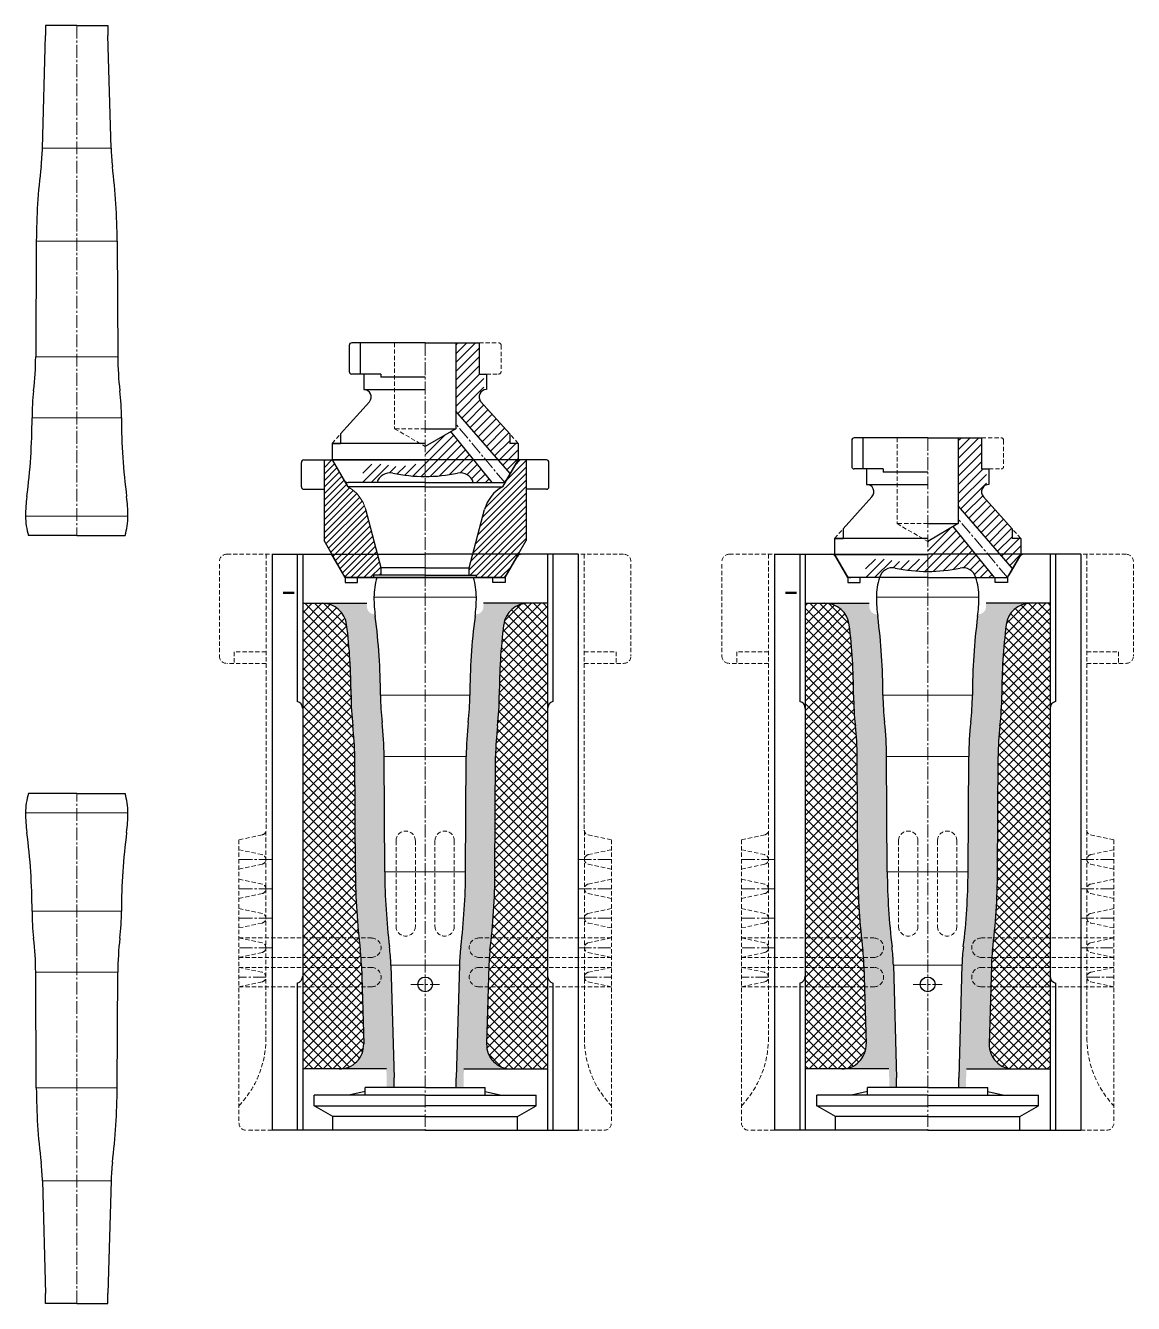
# Model space of a CAD drawing. Extents: x 39 to 1392, y 12 to 642.
# Drawn here: x 940 to 1392, y 121 to 642 of the extents above; entities that cross this region are included whole.
import ezdxf

# ---------------------------------------------------------------- set-up
doc = ezdxf.new("R2010")
doc.units = 0
doc.header["$LTSCALE"] = 7
doc.header["$MEASUREMENT"] = 0
doc.linetypes.add('CENTER2', pattern=[1.125, 0.75, -0.125, 0.125, -0.125])
doc.linetypes.add('HIDDEN', pattern=[0.375, 0.25, -0.125])
for name, color, linetype, lineweight in [('1', 1, 'CENTER2', 15), ('2', 2, 'HIDDEN', 15), ('3', 3, 'CONTINUOUS', 30), ('4', 5, 'CONTINUOUS', 50), ('8', 251, 'CONTINUOUS', 15)]:
    doc.layers.add(name, color=color, linetype=linetype, lineweight=lineweight)

# ---------------------------------------------------------------- blocks, each defined once
blk = doc.blocks.new('G$CD710C33A')
at = {"layer": '8'}
h = blk.add_hatch(dxfattribs=at)
h.set_pattern_fill('ANSI31', color=4, scale=15, style=0)
h.set_pattern_definition([(45, (-642.8423, -333.142), (-1.3258252, 1.3258252), [])])
h.paths.add_polyline_path([(26.24, 27.72, 0.204986), (18.95, 37), (12.6, 48), (9.25, 48), (9.25, 36), (9.25, 15.07), (17.37, 1, 0.267949), (19.1, 0), (29.6, 0), (29.6, 1), (32.6, 1), (32.6, 4)])
h.paths.add_polyline_path([(68.4, 4), (68.4, 1), (71.4, 1), (71.4, 0), (81.9, 0, 0.267949), (83.63, 1), (91.75, 15.07), (91.75, 36), (91.75, 48), (88.4, 48), (82.05, 37, 0.204986), (74.76, 27.72), (71.01, 13.74)])
h.paths.add_polyline_path([(84.2, 34.37), (91.2, 29.01), (87.55, 24.25), (80.56, 29.61)], flags=24)
at = {"layer": '1', "color": 4}
blk.add_line((50.5, 48), (50.5, 0), dxfattribs=at)
at = {"layer": '2', "color": 4}
for p, q in [((17.95, 0), (17.37, 1)), ((17.95, 0), (19.1, 0)), ((83.05, 0), (81.9, 0)), ((83.05, 0), (83.63, 1))]:
    blk.add_line(p, q, dxfattribs=at)
at = {"layer": '3', "color": 4}
for p, q in [((0, 37), (0, 47)), ((1, 48), (50.5, 48)), ((9.25, 48), (9.25, 15.07)), ((12.6, 48), (18.95, 37)), ((100, 48), (50.5, 48)), ((88.4, 48), (82.05, 37)), ((91.75, 48), (91.75, 15.07)), ((101, 37), (101, 47)), ((50.5, 37), (18.95, 37)), ((50.5, 37), (82.05, 37)), ((1, 36), (9.25, 36)), ((100, 36), (91.75, 36)), ((32.6, 4), (26.24, 27.72)), ((68.4, 4), (74.76, 27.72)), ((17.37, 1), (9.25, 15.07)), ((83.63, 1), (91.75, 15.07)), ((19.1, 0), (50.5, 0)), ((50.5, 1), (29.6, 1)), ((29.6, 0), (29.6, 1)), ((50.5, 4), (32.6, 4)), ((32.6, 1), (32.6, 4)), ((50.5, 4), (68.4, 4)), ((50.5, 1), (71.4, 1)), ((81.9, 0), (50.5, 0)), ((68.4, 1), (68.4, 4)), ((71.4, 0), (71.4, 1))]:
    blk.add_line(p, q, dxfattribs=at)
for centre, radius, start, end in [((1, 47), 1, 90, 180), ((100, 47), 1, 0, 90), ((1, 37), 1, 180, 270), ((89.24, 23.84), 15, 118.6625, 165), ((100, 37), 1, 270, 0), ((19.1, 2), 2, 210, 270), ((81.9, 2), 2, 270, 330)]:
    blk.add_arc(centre, radius, start, end, dxfattribs=at)
at = {"layer": '8', "color": 4}
blk.add_arc((11.76, 23.84), 15, 15, 61.3375, dxfattribs=at)
blk = doc.blocks.new('G$C9882C4C3')
at = {"layer": '8'}
h = blk.add_hatch(dxfattribs=at)
h.set_pattern_fill('ANSI31', color=6, scale=0.8)
h.set_pattern_definition([(45, (-142.3924, -289.6764), (-1.796051, 1.796051), [])])
h.paths.add_polyline_path([(38, 9.44), (38, 7.79), (38, 2.5, 0.052092), (51.22, 3.88, -0.394421), (57.65, 0), (65.33, 0), (48.46, 20.82), (38, 14.78)])
edge = h.paths.add_edge_path()
edge.add_spline(control_points=[(38, 7.79), (36.3, 7.43), (33.09, 7.84), (26.19, 5.29), (19.54, 8.82), (11.89, 6.23), (12.94, 2.37), (12.7, 0.51), (12.59, 0)], knot_values=[2.115937, 2.115937, 2.115937, 2.115937, 5.334421, 11.855546, 22.754047, 27.225737, 31.226306, 32.790647, 32.790647, 32.790647, 32.790647], degree=3, periodic=0)
edge.add_line((12.59, 0), (16.18, 0))
edge.add_line((16.18, 0), (18.35, 0))
edge.add_arc((23.64, -1.5), 5.5, 78.0721, 164.1734, ccw=False)
edge.add_arc((38, 66.47), 63.97, 258.0721, 270)
edge.add_line((38, 2.5), (38, 7.79))
h.paths.add_polyline_path([(50.5, 29.2), (72.68, 3.69), (76, 9.44), (76, 16), (72.5, 16), (72.5, 19.91), (60.77, 33, -0.533932), (62, 37.83), (62, 44.3), (60, 44.3), (60, 57), (50.5, 57)])
h.paths.add_polyline_path([(44.78, 12.82), (48.66, 15.86), (52.37, 11.15), (48.49, 8.1)], flags=24)
at = {"layer": '1', "color": 6}
for p, q in [((38, 57), (38, 0)), ((70.55, 0), (50.5, 23.89))]:
    blk.add_line(p, q, dxfattribs=at)
at = {"layer": '2', "color": 6}
for p, q in [((25.5, 57), (25.5, 22)), ((60, 57), (68, 57)), ((69, 56), (69, 45.3)), ((63, 44.3), (68, 44.3)), ((38, 22), (25.5, 22)), ((25.5, 22), (38, 14.78)), ((0, 16), (3.5, 19.91)), ((76, 16), (72.5, 19.91)), ((4.87, 1), (5.45, 0)), ((6.6, 0), (5.45, 0)), ((69.4, 0), (70.55, 0)), ((71.13, 1), (70.55, 0))]:
    blk.add_line(p, q, dxfattribs=at)
for centre, start, end in [((68, 56), 0, 90), ((68, 45.3), 270, 0)]:
    blk.add_arc(centre, 1, start, end, dxfattribs=at)
at = {"layer": '3', "color": 6}
for p, q in [((7, 56), (7, 45.3)), ((38, 57), (8, 57)), ((11.65, 44.3), (11.65, 57)), ((38, 57), (60, 57)), ((50.5, 57), (50.5, 22)), ((60, 57), (60, 44.3)), ((19.84, 44.3), (8, 44.3)), ((13, 44.3), (13, 38)), ((19.84, 44.3), (19.84, 43)), ((38, 43), (19.84, 43)), ((60, 44.3), (63, 44.3)), ((63, 44.3), (63, 38)), ((13, 38), (24, 38)), ((13, 38), (38, 38)), ((3.5, 19.91), (15.23, 33)), ((72.5, 19.91), (60.77, 33)), ((72.68, 3.69), (50.5, 29.2)), ((38, 22), (50.5, 22)), ((50.5, 22), (38, 14.78)), ((0, 16), (0, 9.44)), ((24, 16), (0, 16)), ((38, 16), (0, 16)), ((0, 16), (3.5, 16)), ((3.5, 19.91), (3.5, 16)), ((65.33, 0), (48.46, 20.82)), ((72.5, 19.91), (72.5, 16)), ((76, 16), (72.5, 16)), ((76, 16), (76, 9.44)), ((0, 9.44), (4.87, 1)), ((0, 9.44), (38, 9.44)), ((76, 9.44), (71.13, 1)), ((38, 0), (6.6, 0)), ((38, 0), (69.4, 0))]:
    blk.add_line(p, q, dxfattribs=at)
for centre, radius, start, end in [((8, 56), 1, 90, 180), ((8, 45.3), 1, 180, 270), ((13, 35), 3, 318.1321, 90), ((63, 35), 3, 90, 221.8679), ((6.6, 2), 2, 210, 270), ((23.64, -1.5), 5.5, 78.0721, 164.1734), ((38, 66.47), 63.97, 258.0721, 270), ((38, 66.47), 63.97, 270, 281.9279), ((52.36, -1.5), 5.5, 15.8266, 101.9279), ((69.4, 2), 2, 270, 330)]:
    blk.add_arc(centre, radius, start, end, dxfattribs=at)
blk = doc.blocks.new('G$C4DE7CF21')
at = {"layer": '8'}
h = blk.add_hatch(dxfattribs=at)
h.set_pattern_fill('ANSI37', color=256, scale=22, angle=90, style=0)
h.set_pattern_definition([(135, (-3605.9083, -118.221), (-1.9445436, -1.9445436), []), (225, (-3605.9083, -118.221), (1.9445436, -1.9445436), [])])
h.paths.add_polyline_path([(55.28, 146.95), (55.25, 152.44, 0.027905), (54.48, 165.02, -0.029234), (53.75, 177.5, 0.03117), (51.96, 206.24, 0.378162), (42.03, 215), (34, 215), (34, 172.11), (34, 157.51)])
h.paths.add_polyline_path([(56.96, 78.46, -0.024443), (55.5, 105.34), (55.28, 146.95), (34, 157.51), (34, 80.07), (40.14, 78.46)])
h.paths.add_polyline_path([(34, 80.07), (34, 78.46), (40.14, 78.46)])
h.paths.add_polyline_path([(57.82, 70.53, 0.010554), (57.53, 73.39, -0.000493), (57.46, 73.93), (40.14, 78.46), (34, 78.46), (34, 70.53)])
h.paths.add_polyline_path([(57.46, 73.93, -0.004138), (56.96, 78.46), (40.14, 78.46)])
h.paths.add_polyline_path([(58.02, 66.46), (58, 67.06, 0.01278), (57.82, 70.53), (34, 70.53), (34, 66.46)])
h.paths.add_polyline_path([(58.25, 58.53), (58.02, 66.46), (34, 66.46), (34, 62.89), (34, 58.53)])
h.paths.add_polyline_path([(58.9, 35.28), (58.25, 58.53), (34, 58.53), (34, 25), (48.91, 25, 0.422513)])
h.paths.add_polyline_path([(134, 25), (134, 58.53), (109.75, 58.53), (109.1, 35.28, 0.422513), (119.09, 25)])
h.paths.add_polyline_path([(134, 58.53), (109.75, 58.53), (109.1, 35.28, 0.422513), (119.09, 25), (134, 25)])
h.paths.add_polyline_path([(134, 62.89), (134, 66.46), (109.98, 66.46), (109.75, 58.53), (134, 58.53)])
h.paths.add_polyline_path([(134, 70.53), (110.18, 70.53, 0.01278), (110, 67.06), (109.98, 66.46), (134, 66.46)])
h.paths.add_polyline_path([(134, 78.46), (111.04, 78.46, -0.004631), (110.47, 73.39, 0.010554), (110.18, 70.53), (134, 70.53)])
h.paths.add_polyline_path([(134, 131.89), (134, 172.11), (134, 215), (125.97, 215, 0.378162), (116.04, 206.24, 0.03117), (114.25, 177.5, -0.029234), (113.52, 165.02, 0.027905), (112.75, 152.44), (112.5, 105.34, -0.024443), (111.04, 78.46), (134, 78.46)])
h.paths.add_polyline_path([(134, 25), (134, 58.53), (109.75, 58.53), (109.1, 35.28, 0.422513), (119.09, 25)])
h.paths.add_polyline_path([(34.92, 205.22), (40.93, 211.52), (45.27, 207.37), (39.26, 201.08)], flags=24)
h.paths.add_polyline_path([(41.48, 141.02), (41.48, 148.43), (44.11, 148.43), (44.11, 141.02)], flags=24)
h.paths.add_polyline_path([(41.92, 129.07), (41.92, 141.2), (46.42, 141.2), (46.42, 129.07)], flags=24)
h.paths.add_polyline_path([(48.28, 42.09), (55.24, 36.88), (51.65, 32.07), (44.68, 37.29)], flags=24)
h.paths.add_polyline_path([(122.05, 141.02), (122.05, 148.43), (124.67, 148.43), (124.67, 141.02)], flags=24)
h.paths.add_polyline_path([(122.55, 129.07), (122.55, 141.2), (127.05, 141.2), (127.05, 129.07)], flags=24)
h = blk.add_hatch(dxfattribs=at)
h.set_pattern_fill('DOTS', color=256, scale=15)
h.set_pattern_definition([(0, (-2010.0012, -118.221), (0.46875, 0.9375), [0, -0.9375])])
h.paths.add_polyline_path([(60.15, 215), (42.03, 215, -0.378162), (51.96, 206.24, -0.03117), (53.75, 177.5, 0.029234), (54.48, 165.02, -0.027905), (55.25, 152.44), (55.28, 146.95), (55.5, 105.34, 0.024443), (56.96, 78.46), (62.04, 78.46, -0.638164), (65.06, 71.94, -0.220879), (62.04, 70.53), (57.82, 70.53, -0.01278), (58, 67.06), (58.02, 66.46), (62.04, 66.46, -1), (62.04, 58.53), (58.25, 58.53), (58.9, 35.28, -0.422513), (48.91, 25), (68.16, 25), (68.3, 21.34), (68.3, 17.4), (71.3, 17.4), (71.3, 21.4), (70, 67.4, 0.023337), (69.44, 74.84, -0.029077), (67.5, 105.4), (67.25, 152.5, 0.027905), (66.4, 166.42, -0.029234), (65.75, 177.5, 0.033089), (63.62, 209.58, -0.003843), (63.51, 210.5), (63.23, 210.5, -0.394805), (60.24, 213.3, -0.006756)])
h.paths.add_polyline_path([(65.06, 71.94, 0.638164), (62.04, 78.46), (56.96, 78.46, 0.004138), (57.46, 73.93)])
h.paths.add_polyline_path([(57.46, 73.93, 0.000493), (57.53, 73.39, -0.010554), (57.82, 70.53), (62.04, 70.53, 0.220879), (65.06, 71.94)])
h.paths.add_polyline_path([(62.04, 58.53, 1), (62.04, 66.46), (58.02, 66.46), (58.25, 58.53)])
h.paths.add_polyline_path([(107.76, 213.3, -0.394805), (104.77, 210.5), (104.49, 210.5, -0.003843), (104.38, 209.58, 0.033089), (102.25, 177.5, -0.029234), (101.6, 166.42, 0.027905), (100.75, 152.5), (100.65, 134.36), (100.5, 105.4, -0.029077), (98.56, 74.84, 0.023337), (98, 67.4), (96.7, 21.4), (96.7, 17.4), (98.48, 17.4), (99.7, 17.4), (99.7, 21.34), (99.84, 25), (119.09, 25, -0.422513), (109.1, 35.28), (109.75, 58.53), (105.96, 58.53, -1), (105.96, 66.46), (109.98, 66.46), (110, 67.06, -0.01278), (110.18, 70.53), (105.96, 70.53, -1), (105.96, 78.46), (111.04, 78.46, 0.024443), (112.5, 105.34), (112.75, 152.44, -0.027905), (113.52, 165.02, 0.029234), (114.25, 177.5, -0.03117), (116.04, 206.24, -0.378162), (125.97, 215), (107.85, 215, -0.006756)])
h.paths.add_polyline_path([(110.47, 73.39, 0.004631), (111.04, 78.46), (105.96, 78.46, 1), (105.96, 70.53), (110.18, 70.53, -0.010554)])
h.paths.add_polyline_path([(105.96, 66.46, 1), (105.96, 58.53), (109.75, 58.53), (109.98, 66.46)])
h.paths.add_polyline_path([(58.07, 135.65), (58.07, 142.99), (60.7, 142.99), (60.7, 135.65)], flags=24)
h.paths.add_polyline_path([(59.05, 126.75), (59.05, 134.86), (62.8, 134.86), (62.8, 126.75)], flags=24)
h.paths.add_polyline_path([(58.88, 113.65), (64.03, 113.68), (64.07, 107.68), (58.91, 107.65)], flags=24)
h.paths.add_polyline_path([(105.58, 126.75), (105.58, 134.86), (109.33, 134.86), (109.33, 126.75)], flags=24)
h.paths.add_polyline_path([(104.6, 135.65), (104.6, 142.99), (107.23, 142.99), (107.23, 135.65)], flags=24)
at = {"layer": '1'}
for p, q in [((84, 235), (84, 0)), ((21.38, 110.5), (8, 110.5)), ((146.62, 110.5), (160, 110.5)), ((21.38, 98.5), (8, 98.5)), ((146.62, 98.5), (160, 98.5)), ((21.38, 86.5), (8, 86.5)), ((146.62, 86.5), (160, 86.5)), ((21.38, 74.5), (8, 74.5)), ((146.62, 74.5), (160, 74.5)), ((19, 62.5), (8, 62.5)), ((78.12, 59.5), (89.89, 59.5)), ((149, 62.5), (160, 62.5))]:
    blk.add_line(p, q, dxfattribs=at)
at = {"layer": '2'}
for p, q in [((3, 235), (21.5, 235)), ((19.05, 235), (19.05, 122.5)), ((165, 235), (146.5, 235)), ((148.95, 235), (148.95, 122.5)), ((0, 230.9), (0, 193.5)), ((168, 230.9), (168, 193.5)), ((19.05, 195.2), (6.05, 195.2)), ((6.05, 195.2), (6.05, 190.5)), ((148.95, 195.2), (161.95, 195.2)), ((161.95, 195.2), (161.95, 190.5)), ((19.05, 190.5), (3, 190.5)), ((148.95, 190.5), (165, 190.5)), ((17.47, 120.54), (8, 118.53)), ((19, 122.06), (19, 37.55)), ((149, 122.06), (149, 37.55)), ((150.53, 120.54), (160, 118.53)), ((8, 118.53), (8, 3)), ((72.1, 118.11), (72.1, 83.15)), ((80, 118.11), (80, 83.15)), ((88, 118.11), (88, 83.15)), ((95.9, 118.11), (95.9, 83.15)), ((160, 118.53), (160, 3)), ((17.42, 112.46), (8, 114.46)), ((150.58, 112.46), (160, 114.46)), ((17.42, 108.54), (8, 106.54)), ((150.58, 108.54), (160, 106.54)), ((17.42, 100.46), (8, 102.46)), ((150.58, 100.46), (160, 102.46)), ((17.42, 96.54), (8, 94.54)), ((150.58, 96.54), (160, 94.54)), ((17.42, 88.46), (8, 90.46)), ((150.58, 88.46), (160, 90.46)), ((17.42, 84.54), (8, 82.54)), ((150.58, 84.54), (160, 82.54)), ((17.42, 76.46), (8, 78.46)), ((8, 78.46), (62.04, 78.46)), ((160, 78.46), (105.96, 78.46)), ((150.58, 76.46), (160, 78.46)), ((17.42, 72.54), (8, 70.54)), ((8, 70.53), (62.04, 70.53)), ((160, 70.53), (105.96, 70.53)), ((150.58, 72.54), (160, 70.54)), ((17.42, 64.46), (8, 66.46)), ((8, 66.46), (62.04, 66.46)), ((160, 66.46), (105.96, 66.46)), ((150.58, 64.46), (160, 66.46)), ((17.42, 60.54), (8, 58.54)), ((8, 58.53), (62.04, 58.53)), ((160, 58.53), (105.96, 58.53)), ((150.58, 60.54), (160, 58.54)), ((21.5, 0), (11, 0)), ((146.5, 0), (157, 0))]:
    blk.add_line(p, q, dxfattribs=at)
for centre, radius, start, end in [((3, 232), 3, 90, 180), ((165, 232), 3, 0, 90), ((3, 193.5), 3, 180, 270), ((165, 193.5), 3, 270, 0), ((17.05, 122.5), 2, 282, 0), ((76.05, 118.11), 3.95, 0, 180), ((91.95, 118.11), 3.95, 0, 180), ((150.95, 122.5), 2, 180, 258), ((17, 110.5), 2, 282, 78), ((151, 110.5), 2, 102, 258), ((17, 98.5), 2, 282, 78), ((151, 98.5), 2, 102, 258), ((17, 86.5), 2, 282, 78), ((151, 86.5), 2, 102, 258), ((62.04, 74.49), 3.96, 270, 90), ((76.05, 83.15), 3.95, 180, 0), ((91.95, 83.15), 3.95, 180, 0), ((105.96, 74.49), 3.96, 90, 270), ((17, 74.5), 2, 282, 78), ((151, 74.5), 2, 102, 258), ((17, 62.5), 2, 282, 78), ((62.04, 62.49), 3.96, 270, 90), ((105.96, 62.49), 3.96, 90, 270), ((151, 62.5), 2, 102, 258), ((-21, 37.55), 40, 316.4688, 0), ((189, 37.55), 40, 180, 223.5312), ((11, 3), 3, 180, 270), ((157, 3), 3, 270, 0)]:
    blk.add_arc(centre, radius, start, end, dxfattribs=at)
at = {"layer": '3'}
for p, q in [((21.5, 235), (21.5, 0)), ((21.5, 235), (84, 235)), ((31.82, 235), (31.82, 175)), ((34, 235), (34, 0)), ((146.5, 235), (84, 235)), ((134, 235), (134, 0)), ((136.18, 235), (136.18, 175)), ((146.5, 235), (146.5, 0)), ((51.4, 225.5), (46.49, 234)), ((116.6, 225.5), (121.51, 234)), ((84, 225.5), (51.4, 225.5)), ((51.4, 225.5), (51.4, 223.5)), ((56.4, 223.5), (56.4, 225.5)), ((84, 225.5), (116.6, 225.5)), ((111.6, 223.5), (111.6, 225.5)), ((116.6, 225.5), (116.6, 223.5)), ((51.4, 223.5), (56.4, 223.5)), ((116.6, 223.5), (111.6, 223.5)), ((34, 215), (60.15, 215)), ((134, 215), (107.85, 215)), ((55.5, 105.34), (55.25, 152.44)), ((67.5, 105.4), (67.25, 152.5)), ((100.5, 105.4), (100.75, 152.5)), ((112.5, 105.34), (112.75, 152.44)), ((58, 67.06), (58.9, 35.28)), ((70, 67.4), (71.3, 21.4)), ((98, 67.4), (96.7, 21.4)), ((110, 67.06), (109.1, 35.28)), ((31.82, 60), (31.82, 0)), ((136.18, 60), (136.18, 0)), ((68.16, 25), (34, 25)), ((71.3, 17.4), (71.3, 21.4)), ((96.7, 17.4), (96.7, 21.4)), ((99.84, 25), (134, 25)), ((59.5, 15.8), (52.84, 14.3)), ((84, 17.4), (59.5, 17.4)), ((59.5, 14.3), (59.5, 17.4)), ((84, 17.4), (108.5, 17.4)), ((108.5, 14.3), (108.5, 17.4)), ((108.5, 15.8), (115.16, 14.3)), ((84, 14.3), (38.75, 14.3)), ((38.75, 9.99), (38.75, 14.3)), ((84, 14.3), (129.25, 14.3)), ((129.25, 9.99), (129.25, 14.3)), ((38.75, 9.99), (84, 9.99)), ((46.35, 5.6), (38.75, 9.99)), ((84, 5.6), (46.35, 5.6)), ((46.35, 0), (46.35, 5.6)), ((129.25, 9.99), (84, 9.99)), ((84, 5.6), (121.65, 5.6)), ((121.65, 5.6), (129.25, 9.99)), ((121.65, 0), (121.65, 5.6)), ((84, 0), (21.5, 0)), ((84, 0), (146.5, 0))]:
    blk.add_line(p, q, dxfattribs=at)
blk.add_circle((84, 59.5), 3, dxfattribs=at)
for centre, radius, start, end in [((44.76, 233), 2, 30, 90), ((123.24, 233), 2, 90, 150), ((90.37, 217.5), 27.27, 162.9385, 180), ((77.63, 217.5), 27.27, 0, 17.0615), ((42.03, 205), 10, 7.1412, 90), ((123.1, 217.5), 60, 180, 187.5806), ((44.9, 217.5), 60, 352.4194, 0), ((125.97, 205), 10, 90, 172.8588), ((-177.46, 177.5), 243.21, 0, 7.5806), ((345.46, 177.5), 243.21, 172.4194, 180), ((-177.46, 177.5), 231.21, 0, 7.1412), ((345.46, 177.5), 231.21, 172.8588, 180), ((160.75, 177.5), 107, 180, 186.6979), ((160.75, 177.5), 95, 180, 186.6979), ((7.25, 177.5), 95, 353.3021, 0), ((7.25, 177.5), 107, 353.3021, 0), ((31, 172.11), 3, 0, 74.2131), ((137, 172.11), 3, 105.7869, 180), ((-57.78, 151.84), 113.03, 0.3041, 6.6979), ((-57.78, 151.84), 125.03, 0.3041, 6.6979), ((225.78, 151.84), 125.03, 173.3021, 179.6959), ((225.78, 151.84), 113.03, 173.3021, 179.6959), ((330.97, 106.8), 275.47, 180.3041, 186.9663), ((330.97, 106.8), 263.47, 180.3041, 186.9663), ((-162.97, 106.8), 263.47, 353.0337, 359.6959), ((-162.97, 106.8), 275.47, 353.0337, 359.6959), ((-9.97, 65.14), 68, 1.6188, 6.9663), ((-9.97, 65.14), 80, 1.6188, 6.9663), ((177.97, 65.14), 80, 173.0337, 178.3812), ((177.97, 65.14), 68, 173.0337, 178.3812), ((31, 62.89), 3, 285.7869, 0), ((137, 62.89), 3, 180, 254.2131), ((48.91, 35), 10, 270, 1.6188), ((119.09, 35), 10, 178.3812, 270)]:
    blk.add_arc(centre, radius, start, end, dxfattribs=at)
at = {"layer": '4'}
blk.add_line((30.47, 219.28), (26, 219.28), dxfattribs=at)
at = {"layer": '8'}
for p, q in [((84, 217.5), (63.1, 217.5)), ((84, 217.5), (104.9, 217.5)), ((84, 177.5), (65.75, 177.5)), ((84, 177.5), (102.25, 177.5)), ((84, 152.5), (67.25, 152.5)), ((84, 152.5), (100.75, 152.5)), ((84, 105.4), (67.5, 105.4)), ((84, 105.4), (100.5, 105.4)), ((84, 67.4), (70, 67.4)), ((84, 67.4), (98, 67.4))]:
    blk.add_line(p, q, dxfattribs=at)

msp = doc.modelspace()

# ---------------------------------------------------------------- linework, layer by layer
at = {"layer": '1'}
for p, q in [((960.5228, 642.1007), (960.5228, 434.0007)), ((960.5228, 120.7276), (960.5228, 328.8276))]:
    msp.add_line(p, q, dxfattribs=at)
at = {"layer": '3'}
for p, q in [((947.8228, 642.1007), (947.8228, 638.1007)), ((960.5228, 642.1007), (947.8228, 642.1007)), ((960.5228, 642.1007), (973.2228, 642.1007)), ((973.2228, 642.1007), (973.2228, 638.1007)), ((946.5228, 592.1007), (947.8228, 638.1007)), ((974.5228, 592.1007), (973.2228, 638.1007)), ((944.0228, 554.1007), (943.7728, 507.0007)), ((977.0228, 554.1007), (977.2728, 507.0007)), ((960.5228, 434.0007), (940.8228, 434.0007)), ((960.5228, 434.0007), (980.2228, 434.0007)), ((960.5228, 328.8276), (940.8228, 328.8276)), ((960.5228, 328.8276), (980.2228, 328.8276)), ((944.0228, 208.7276), (943.7728, 255.8276)), ((977.0228, 208.7276), (977.2728, 255.8276)), ((946.5228, 170.7276), (947.8228, 124.7276)), ((974.5228, 170.7276), (973.2228, 124.7276)), ((947.8228, 120.7276), (947.8228, 124.7276)), ((960.5228, 120.7276), (947.8228, 120.7276)), ((960.5228, 120.7276), (973.2228, 120.7276)), ((973.2228, 120.7276), (973.2228, 124.7276))]:
    msp.add_line(p, q, dxfattribs=at)
for centre, radius, start, end in [((866.5547, 594.3607), 80, 353.033707, 358.381202), ((1054.4909, 594.3607), 80, 181.618798, 186.966293), ((1207.4935, 552.7023), 263.4744, 173.033707, 179.695885), ((713.5521, 552.7023), 263.4744, 0.304115, 6.966293), ((818.7401, 507.6644), 125.0345, 353.302079, 359.695885), ((1102.3055, 507.6644), 125.0345, 180.304115, 186.697921), ((1037.2728, 482.0007), 95, 173.302079, 180), ((883.7728, 482.0007), 95, 0, 6.697921), ((699.061, 482.0007), 243.2118, 352.419387, 0), ((1221.9846, 482.0007), 243.2118, 180, 187.580613), ((999.6228, 442.0007), 60, 172.419387, 180), ((921.4228, 442.0007), 60, 0, 7.580613), ((966.8895, 442.0007), 27.2667, 180, 197.061531), ((954.1562, 442.0007), 27.2667, 342.938469, 0), ((966.8895, 320.8276), 27.2667, 162.938469, 180), ((954.1562, 320.8276), 27.2667, 0, 17.061531), ((999.6228, 320.8276), 60, 180, 187.580613), ((921.4228, 320.8276), 60, 352.419387, 0), ((699.061, 280.8276), 243.2118, 0, 7.580613), ((1221.9846, 280.8276), 243.2118, 172.419387, 180), ((1037.2728, 280.8276), 95, 180, 186.697921), ((883.7728, 280.8276), 95, 353.302079, 0), ((818.7401, 255.1639), 125.0345, 0.304115, 6.697921), ((1102.3055, 255.1639), 125.0345, 173.302079, 179.695885), ((1207.4935, 210.126), 263.4744, 180.304115, 186.966293), ((713.5521, 210.126), 263.4744, 353.033707, 359.695885), ((866.5547, 168.4676), 80, 1.618798, 6.966293), ((1054.4909, 168.4676), 80, 173.033707, 178.381202)]:
    msp.add_arc(centre, radius, start, end, dxfattribs=at)
at = {"layer": '8'}
for p, q in [((960.5228, 592.1007), (946.5228, 592.1007)), ((960.5228, 592.1007), (974.5228, 592.1007)), ((960.5228, 554.1007), (944.0228, 554.1007)), ((960.5228, 554.1007), (977.0228, 554.1007)), ((960.5228, 507.0007), (943.7728, 507.0007)), ((960.5228, 507.0007), (977.2728, 507.0007)), ((960.5228, 482.0007), (942.2728, 482.0007)), ((960.5228, 482.0007), (978.7728, 482.0007)), ((960.5228, 442.0007), (939.6228, 442.0007)), ((960.5228, 442.0007), (981.4228, 442.0007)), ((960.5228, 320.8276), (939.6228, 320.8276)), ((960.5228, 320.8276), (981.4228, 320.8276)), ((960.5228, 280.8276), (942.2728, 280.8276)), ((960.5228, 280.8276), (978.7728, 280.8276)), ((960.5228, 255.8276), (943.7728, 255.8276)), ((960.5228, 255.8276), (977.2728, 255.8276)), ((960.5228, 208.7276), (944.0228, 208.7276)), ((960.5228, 208.7276), (977.0228, 208.7276)), ((960.5228, 170.7276), (946.5228, 170.7276)), ((960.5228, 170.7276), (974.5228, 170.7276))]:
    msp.add_line(p, q, dxfattribs=at)

# ---------------------------------------------------------------- block references
at = {"layer": '3'}
for name, p in [('G$C9882C4C3', (1064.7466, 455.6201)), ('G$C9882C4C3', (1269.8738, 416.8825)), ('G$CD710C33A', (1052.2466, 416.8825)), ('G$C4DE7CF21', (1018.7466, 191.3825)), ('G$C4DE7CF21', (1223.8738, 191.3825))]:
    msp.add_blockref(name, p, dxfattribs=at)

doc.saveas('drawing.dxf')
